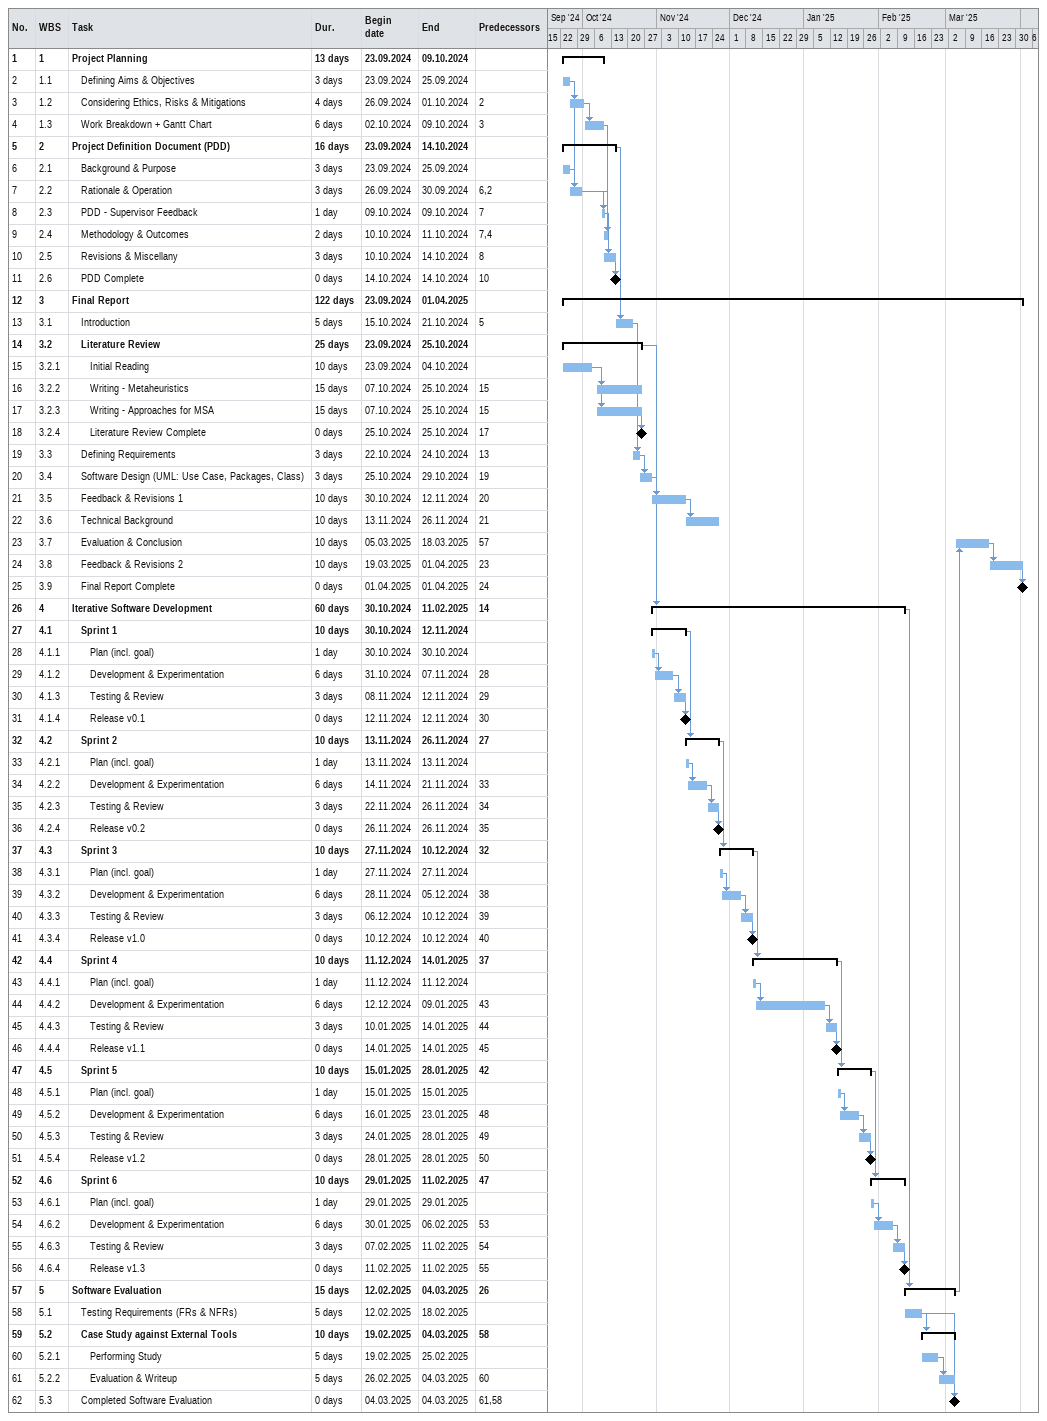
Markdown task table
| ID | WBS | Task | Duration | Start | Finish | Predecessors |
|---|---|---|---|---|---|---|
| 1 | 1 | **Project Planning** | 13d | 2024-09-23 | 2024-10-09 |  |
| 2 | 1.1 | Defining Aims & Objectives | 3d | 2024-09-23 | 2024-09-25 |  |
| 3 | 1.2 | Considering Ethics, Risks & Mitigations | 4d | 2024-09-26 | 2024-10-01 | 2 |
| 4 | 1.3 | Work Breakdown + Gantt Chart | 6d | 2024-10-02 | 2024-10-09 | 3 |
| 5 | 2 | **Project Definition Document (PDD)** | 16d | 2024-09-23 | 2024-10-14 |  |
| 6 | 2.1 | Background & Purpose | 3d | 2024-09-23 | 2024-09-25 |  |
| 7 | 2.2 | Rationale & Operation | 3d | 2024-09-26 | 2024-09-30 | 6, 2 |
| 8 | 2.3 | PDD - Supervisor Feedback | 1d | 2024-10-09 | 2024-10-09 | 7 |
| 9 | 2.4 | Methodology & Outcomes | 2d | 2024-10-10 | 2024-10-11 | 7, 4 |
| 10 | 2.5 | Revisions & Miscellany | 3d | 2024-10-10 | 2024-10-14 | 8 |
| 11 | 2.6 | PDD Complete | 0d | 2024-10-14 | 2024-10-14 | 10 |
| 12 | 3 | **Final Report** | 122d | 2024-09-23 | 2025-04-01 |  |
| 13 | 3.1 | Introduction | 5d | 2024-10-15 | 2024-10-21 | 5 |
| 14 | 3.2 | **Literature Review** | 25d | 2024-09-23 | 2024-10-25 |  |
| 15 | 3.2.1 | Initial Reading | 10d | 2024-09-23 | 2024-10-04 |  |
| 16 | 3.2.2 | Writing - Metaheuristics | 15d | 2024-10-07 | 2024-10-25 | 15 |
| 17 | 3.2.3 | Writing - Approaches for MSA | 15d | 2024-10-07 | 2024-10-25 | 15 |
| 18 | 3.2.4 | Literature Review Complete | 0d | 2024-10-25 | 2024-10-25 | 17 |
| 19 | 3.3 | Defining Requirements | 3d | 2024-10-22 | 2024-10-24 | 13 |
| 20 | 3.4 | Software Design (UML: Use Case, Packages, Class) | 3d | 2024-10-25 | 2024-10-29 | 19 |
| 21 | 3.5 | Feedback & Revisions 1 | 10d | 2024-10-30 | 2024-11-12 | 20 |
| 22 | 3.6 | Technical Background | 10d | 2024-11-13 | 2024-11-26 | 21 |
| 23 | 3.7 | Evaluation & Conclusion | 10d | 2025-03-05 | 2025-03-18 | 57 |
| 24 | 3.8 | Feedback & Revisions 2 | 10d | 2025-03-19 | 2025-04-01 | 23 |
| 25 | 3.9 | Final Report Complete | 0d | 2025-04-01 | 2025-04-01 | 24 |
| 26 | 4 | **Iterative Software Development** | 60d | 2024-10-30 | 2025-02-11 | 14 |
| 27 | 4.1 | **Sprint 1** | 10d | 2024-10-30 | 2024-11-12 |  |
| 28 | 4.1.1 | Plan (incl. goal) | 1d | 2024-10-30 | 2024-10-30 |  |
| 29 | 4.1.2 | Development & Experimentation | 6d | 2024-10-31 | 2024-11-07 | 28 |
| 30 | 4.1.3 | Testing & Review | 3d | 2024-11-08 | 2024-11-12 | 29 |
| 31 | 4.1.4 | Release v0.1 | 0d | 2024-11-12 | 2024-11-12 | 30 |
| 32 | 4.2 | **Sprint 2** | 10d | 2024-11-13 | 2024-11-26 | 27 |
| 33 | 4.2.1 | Plan (incl. goal) | 1d | 2024-11-13 | 2024-11-13 |  |
| 34 | 4.2.2 | Development & Experimentation | 6d | 2024-11-14 | 2024-11-21 | 33 |
| 35 | 4.2.3 | Testing & Review | 3d | 2024-11-22 | 2024-11-26 | 34 |
| 36 | 4.2.4 | Release v0.2 | 0d | 2024-11-26 | 2024-11-26 | 35 |
| 37 | 4.3 | **Sprint 3** | 10d | 2024-11-27 | 2024-12-10 | 32 |
| 38 | 4.3.1 | Plan (incl. goal) | 1d | 2024-11-27 | 2024-11-27 |  |
| 39 | 4.3.2 | Development & Experimentation | 6d | 2024-11-28 | 2024-12-05 | 38 |
| 40 | 4.3.3 | Testing & Review | 3d | 2024-12-06 | 2024-12-10 | 39 |
| 41 | 4.3.4 | Release v1.0 | 0d | 2024-12-10 | 2024-12-10 | 40 |
| 42 | 4.4 | **Sprint 4** | 10d | 2024-12-11 | 2025-01-14 | 37 |
| 43 | 4.4.1 | Plan (incl. goal) | 1d | 2024-12-11 | 2024-12-11 |  |
| 44 | 4.4.2 | Development & Experimentation | 6d | 2024-12-12 | 2025-01-09 | 43 |
| 45 | 4.4.3 | Testing & Review | 3d | 2025-01-10 | 2025-01-14 | 44 |
| 46 | 4.4.4 | Release v1.1 | 0d | 2025-01-14 | 2025-01-14 | 45 |
| 47 | 4.5 | **Sprint 5** | 10d | 2025-01-15 | 2025-01-28 | 42 |
| 48 | 4.5.1 | Plan (incl. goal) | 1d | 2025-01-15 | 2025-01-15 |  |
| 49 | 4.5.2 | Development & Experimentation | 6d | 2025-01-16 | 2025-01-23 | 48 |
| 50 | 4.5.3 | Testing & Review | 3d | 2025-01-24 | 2025-01-28 | 49 |
| 51 | 4.5.4 | Release v1.2 | 0d | 2025-01-28 | 2025-01-28 | 50 |
| 52 | 4.6 | **Sprint 6** | 10d | 2025-01-29 | 2025-02-11 | 47 |
| 53 | 4.6.1 | Plan (incl. goal) | 1d | 2025-01-29 | 2025-01-29 |  |
| 54 | 4.6.2 | Development & Experimentation | 6d | 2025-01-30 | 2025-02-06 | 53 |
| 55 | 4.6.3 | Testing & Review | 3d | 2025-02-07 | 2025-02-11 | 54 |
| 56 | 4.6.4 | Release v1.3 | 0d | 2025-02-11 | 2025-02-11 | 55 |
| 57 | 5 | **Software Evaluation** | 15d | 2025-02-12 | 2025-03-04 | 26 |
| 58 | 5.1 | Testing Requirements (FRs & NFRs) | 5d | 2025-02-12 | 2025-02-18 |  |
| 59 | 5.2 | **Case Study against External Tools** | 10d | 2025-02-19 | 2025-03-04 | 58 |
| 60 | 5.2.1 | Performing Study | 5d | 2025-02-19 | 2025-02-25 |  |
| 61 | 5.2.2 | Evaluation & Writeup | 5d | 2025-02-26 | 2025-03-04 | 60 |
| 62 | 5.3 | Completed Software Evaluation | 0d | 2025-03-04 | 2025-03-04 | 61, 58 |
